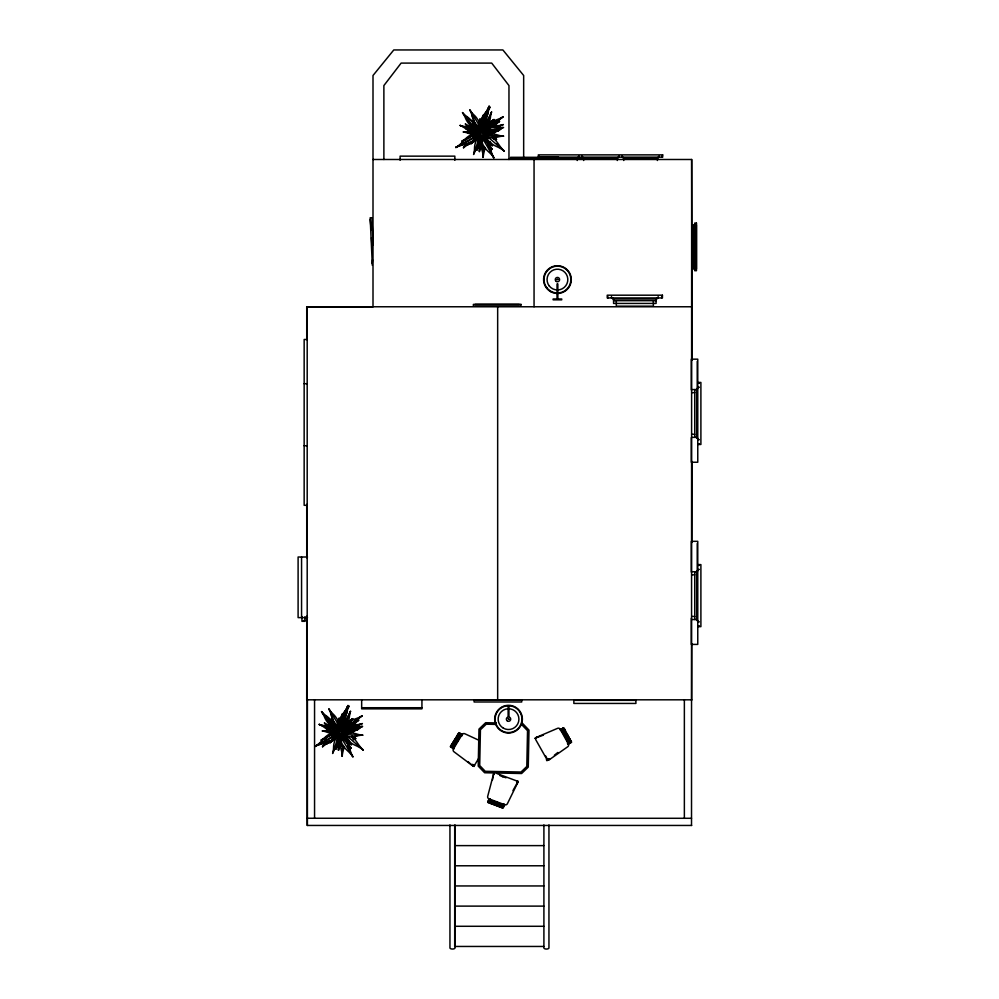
<?xml version="1.0" encoding="UTF-8"?>
<svg xmlns="http://www.w3.org/2000/svg" width="999" height="999" viewBox="0 0 999 999"><rect width="100%" height="100%" fill="white"/><g stroke="black" fill="none" stroke-linecap="round" stroke-linejoin="round"><path stroke-width="1.5" d="M691.658 699.812L306.73 699.812L306.818 617.145M306.893 557.879L306.955 504.845M691.658 700.274L691.72 643.731M691.845 542.469L691.932 461.451M692.057 360.189L691.658 159.49L373.002 159.49M338.486 750.299A27.21 20.867 33.5 0 0 337.899 745.691A22.827 15.235 30.9 0 1 337.487 741.495A18.669 10.914 29.7 0 1 337.924 738.336L338.399 736.026A30.395 9.328 27.8 0 1 339.185 734.789L338.486 750.299A27.21 20.867 -25.5 0 1 339.697 745.816A22.827 15.235 -22.9 0 0 340.696 741.72A18.669 10.914 -21.7 0 0 340.709 738.523L340.559 736.176A30.395 9.328 -19.8 0 0 339.96 734.839L339.523 734.989M340.01 720.604L340.135 718.431A23.589 17.058 -25.5 0 1 339.623 720.704M480.919 121.603L481.106 119.43A23.589 17.058 33.5 0 0 481.143 120.38M342.42 744.767L342.22 756.355L342.307 755.256M483.304 145.767L483.179 157.355L483.266 156.256A39.548 29.471 -33.4 0 1 484.453 150.487L484.44 150.487M483.379 145.767L483.254 157.355L483.191 156.269A38.137 29.321 27.5 0 0 482.13 150.662A32.255 21.591 24.6 0 1 481.268 145.117L481.268 145.067A27.448 16.096 23.3 0 1 481.243 142.507M339.722 743.793L339.722 743.756A23.589 17.058 -25.5 0 0 339.161 745.491M479.732 122.665L479.707 119.405A22.09 16.434 30.5 0 0 480.032 121.578M339.385 729.595L339.473 727.622M339.697 724.999L339.847 722.914M479.308 126.423L479.308 126.386A17.907 9.553 -21.7 0 0 479.295 128.983L479.42 130.894A31.394 8.529 -19.8 0 0 479.557 131.381M480.344 130.594L480.619 125.999M480.744 124.962L480.831 122.877M482.792 124.038L482.854 127.435M340.184 718.056L340.135 718.431A23.589 17.058 33.5 0 0 340.159 719.043M481.156 119.056L481.106 119.38A23.589 17.058 -25.5 0 1 480.681 121.366M479.383 151.761L479.445 151.299A27.21 20.867 33.5 0 0 478.871 146.691A22.827 15.235 30.9 0 1 478.446 142.495A18.669 10.914 29.7 0 1 478.883 139.336L479.37 137.025A30.395 9.328 27.8 0 1 480.144 135.789L480.606 136.014M492.544 779.757L493.106 776.772M332.267 734.203L334.141 731.243A31.294 6.768 -69.9 0 0 332.467 733.316L332.467 733.316M475.024 132.605L475.099 132.243A31.294 6.768 -69.9 0 0 473.426 134.316L473.414 134.328M567.907 742.931L567.907 741.945M484.19 133.903L484.365 133.167A40.959 13.412 -77.9 0 1 486.613 133.654L486.638 133.666M479.433 131.955L480.132 130.095A53.634 15.534 -2.1 0 1 481.206 127.747L481.218 127.722A49.663 17.47 -3.3 0 1 483.304 124.987A44.618 19.943 -5.8 0 0 485.714 121.965L479.832 132.992L485.739 121.928A45.904 21.728 55.1 0 0 484.602 125.524L484.59 125.549A51.911 19.393 52.2 0 1 483.516 128.709A57.18 17.595 50.9 0 1 482.142 130.944L480.482 132.992M338.474 730.956L339.173 729.095A53.634 15.534 -2.1 0 1 340.234 726.748L340.247 726.71A49.663 17.47 -3.3 0 1 342.345 723.988A44.618 19.943 -5.8 0 0 344.755 720.966L338.873 731.992M517.007 783.266L512.937 790.634M479.283 137.612L473.763 153.971A33.816 26.711 43.7 0 0 474.513 148.339A28.609 19.855 40.7 0 1 475.324 143.244L475.349 143.207A24.163 14.785 39.3 0 1 476.848 139.51L476.873 139.473M338.311 736.613L332.804 752.971A33.816 26.711 43.7 0 0 333.554 747.339A28.609 19.855 40.7 0 1 334.365 742.245A24.163 14.785 39.3 0 1 335.876 738.498L335.901 738.473M335.614 732.916L336.064 732.379A25.949 8.442 -25.4 0 0 335.552 731.131M481.281 124.85L488.986 106.431A50.175 34.278 41.7 0 0 487.874 112.025L487.849 112.063A54.433 32.43 38.5 0 1 486.476 117.383L486.451 117.432A58.167 31.094 37 0 1 484.34 121.791C481.568 128.671 476.885 130.107 481.693 121.366A55.02 23.814 -19.1 0 1 483.429 116.883L483.454 116.833M491.633 111.763L491.458 112.313A50.175 34.278 41.7 0 0 490.372 117.832A54.433 32.43 38.5 0 1 488.961 123.189L488.948 123.239A58.167 31.094 37 0 1 486.838 127.597C483.741 135.002 479.582 135.389 484.203 127.123A55.02 23.814 -19.1 0 1 485.914 122.69L485.939 122.64A53.447 26.286 -21.1 0 1 488.661 117.57A50.375 29.046 -24.9 0 0 491.458 112.313L487.5 122.427M335.689 747.727L335.664 747.764A36.276 27.448 -17.1 0 0 332.967 752.559L332.592 753.508M493.369 804.357L493.881 802.846M338.149 743.019L338.162 742.969A29.008 19.068 -14.7 0 1 337.874 743.78M454.046 746.615L453.996 747.602M491.146 803.533L491.67 802.022M491.82 801.722L492.17 800.674M493.419 774.749L493.993 773.176M490.222 798.825L488.798 802.647L502.097 807.691L503.571 803.883M502.235 807.367L495.641 804.67M502.622 806.343L496.028 803.646L503.746 806.493M347.702 716.57L347.714 716.52A50.375 29.046 -24.9 0 0 350.499 711.313L342.807 729.657M348.551 716.445L350.499 711.313A50.175 34.278 41.7 0 0 349.4 716.832L349.388 716.87A54.433 32.43 38.5 0 1 348.002 722.19A58.167 31.094 37 0 1 345.866 726.598C343.094 733.478 338.411 734.914 343.219 726.173A55.02 23.814 -19.1 0 1 344.955 721.69L344.98 721.64A53.447 26.286 -21.1 0 1 347.702 716.57M490.122 799.075L489.085 798.688L487.712 802.397L495.417 805.269L496.028 803.646M343.369 734.652L362.762 735.202L361.763 735.114A34.266 26.911 57.4 0 1 356.543 733.953A26.985 18.631 59.9 0 0 351.398 732.991L351.361 733.004A20.38 12.413 61.1 0 0 347.502 733.141L344.655 733.453A30.432 9.928 62.9 0 0 343.132 734.228L343.181 735.152A32.93 11.364 -68 0 0 344.792 735.988L347.664 736.425A21.491 13.649 -65.9 0 0 351.586 736.775L351.623 736.775A26.573 19.006 -64.6 0 0 356.618 736.063M496.153 803.321L488.361 800.661M517.107 780.768L516.658 781.917L517.694 782.304M517.145 783.74L518.131 781.168M473.551 154.508L473.938 153.571A36.276 27.448 -17.1 0 1 476.635 148.776A29.008 19.068 -14.7 0 0 478.096 146.341M478.359 146.666L476.523 150.237A25.674 20.18 -3.6 0 1 478.908 147.078M499.75 806.792L500.174 805.781M500.449 804.982L500.874 803.983M489.198 105.956L488.998 106.443A50.375 29.046 -24.9 0 1 486.188 111.713A53.447 26.286 -21.1 0 0 483.454 116.833M486.963 121.99L486.975 121.953A35.44 15.26 -3.8 0 0 485.202 124.65A36.701 13.137 -2.5 0 0 484.802 125.424M483.141 121.091L485.064 116.633M487.562 122.44L483.778 130.669M344.605 725.898L346.541 721.428M497.539 805.943L497.977 804.932M474.8 126.361A32.93 11.364 -18 0 1 474.962 127.572L474.288 128.209A30.432 9.928 -67.1 0 1 472.739 127.547M333.541 726.735L333.329 727.197A30.432 9.928 -67.1 0 1 331.768 726.535L331.618 726.523A19.243 10.752 -68.9 0 1 329.508 724.2L329.483 724.175A23.988 15.397 -70.1 0 1 328.546 722.801M341.383 736.051L341.571 735.639A31.331 9.066 -67.1 0 1 342.832 736.176L344.518 737.786A19.243 10.752 -68.9 0 1 346.616 740.109L346.641 740.134A23.988 15.397 -70.1 0 1 348.688 743.805A28.759 21.391 -72.6 0 0 350.924 747.976L341.021 736.151M372.252 263.636L372.502 259.728M344.905 720.629L344.767 720.928A45.904 21.728 55.1 0 0 343.644 724.512L343.631 724.537A51.911 19.393 52.2 0 1 342.557 727.709L342.545 727.734A57.18 17.595 50.9 0 1 341.171 729.932L340.047 731.518M488.161 122.515L488.174 122.49A35.44 15.26 51.8 0 1 488.036 123.364M490.01 106.943L489.81 107.368A28.983 26.374 46.7 0 0 488.049 112.388L488.012 112.412A24.588 20.779 44.6 0 1 487.012 115.197M349.051 705.943L348.813 706.418A28.983 26.374 46.7 0 0 347.09 711.375L347.053 711.413A24.588 20.779 44.6 0 1 345.117 716.008M345.105 715.359L347.153 711.775A24.413 21.653 46.7 0 0 345.729 715.846A21.416 17.358 44.6 0 1 344.118 719.592L344.093 719.617A18.631 13.886 43.9 0 1 343.181 721.103M483.916 135.814L483.441 136.214A31.306 8.492 -15.7 0 0 483.728 137.338M336.163 727.609L336.563 727.484A30.307 9.278 -15.7 0 0 336.213 726.098L334.865 724.138A18.993 11.064 -13.8 0 0 332.842 721.603A23.726 15.784 -12.6 0 0 329.47 718.905L329.458 718.88A28.634 21.891 -10 0 1 328.309 718.119M696.453 224.812L696.453 268.981M478.309 146.641L476.523 150.237M337.35 745.641L335.552 749.238A25.674 20.18 57.4 0 0 336.775 745.029M337.4 745.666L335.552 749.238A25.674 20.18 -3.6 0 1 338.236 745.766M493.381 775.349L493.843 774.437M336.775 745.029L336.8 745.004A21.066 14.548 54.7 0 1 337.974 741.246A16.733 10.19 53.4 0 1 338.186 740.734M483.504 128.746L483.516 128.709A99.513 37.263 32.6 0 1 483.803 128.609L483.828 128.584M479.657 127.835L481.343 124.863M482.142 133.654L483.828 130.669M341.183 732.642L342.869 729.67M340.147 736.076L340.497 735.451A33.866 11.464 -61.8 0 1 342.32 736.488L344.58 739.285A23.839 14.898 -63.5 0 1 347.352 743.256L347.39 743.293A32.955 23.239 -64.7 0 1 349.862 749.362M487.287 111.788L485.402 114.873L489.81 107.368A30.657 24.301 -26.1 0 1 486.438 111.726A25.712 18.407 -19.4 0 0 483.204 115.834A20.492 13.287 -15.6 0 0 481.043 119.443L479.245 122.328A31.656 12.987 -8.2 0 0 478.996 122.69M486.063 116.359L488.086 112.825A24.413 21.653 46.7 0 0 486.688 116.846A21.416 17.358 44.6 0 1 485.089 120.592L485.064 120.629A18.631 13.886 43.9 0 1 483.978 122.34M486.113 116.384L488.086 112.825A24.7 18.569 -26.1 0 1 486.988 114.398M346.316 710.789L348.813 706.418A30.657 24.301 -26.1 0 1 345.479 710.726A25.712 18.407 -19.4 0 0 342.232 714.834A20.492 13.287 -15.6 0 0 340.072 718.443L338.274 721.328A31.656 12.987 -8.2 0 0 337.924 721.865M493.718 773.388L487.687 796.365A2.135 2.135 0 0 0 489.023 798.875L504.757 804.732A2.135 2.135 0 0 0 507.405 803.696L517.857 782.367L516.758 780.931L496.903 773.538M475.512 138.624L475.524 138.599A21.491 13.649 24 0 1 472.852 141.471L472.814 141.508A26.573 19.006 22.6 0 1 468.618 144.306M334.565 737.587L334.553 737.624A21.491 13.649 24 0 1 331.88 740.471A26.573 19.006 22.6 0 1 327.66 743.306A32.73 26.411 19.7 0 0 323.239 746.091L322.477 746.728L329.308 740.371M453.883 748.875L450.299 746.653L458.441 733.653L461.938 735.776M453.658 748.738L454.245 747.801L450.999 745.791L457.142 735.813L458.516 736.6M458.741 733.84L451.298 745.978M457.567 736.063L459.552 733.041M459.827 733.204L455.694 740.321L459.378 734.228M451.873 747.627L459.677 734.402M452.522 746.728L460.477 733.603M452.984 748.326L457.342 741.32L456.443 740.783L460.089 734.652M460.901 735.152L453.446 747.314M456.281 740.684L457.342 741.333L461.6 734.277M461.713 735.639L462.275 734.69M478.471 758.716L474.562 765.184L472.939 765.996L453.946 751.748A2.135 2.135 0 0 1 453.421 748.95L462.1 734.577A2.135 2.135 0 0 1 464.822 733.753L478.646 740.147M457.142 735.526L458.891 732.642L462.5 734.827M451.223 747.227L455.694 740.321M452.235 746.553L455.994 740.509M472.115 765.271L472.702 764.335M473.039 765.846L473.626 764.909L474.65 765.559M451.423 746.053L452.747 743.918M452.634 746.802L453.971 744.667L454.882 745.279M347.365 711.45L347.153 711.775A24.7 18.569 -26.1 0 1 346.266 713.074M486.038 117.033L486.063 116.995A24.588 20.779 44.6 0 0 486.838 115.572M482.417 119.455L480.319 122.315L484.04 117.108M341.458 718.456L339.36 721.303L343.082 716.108M473.838 134.365L475.299 132.867A31.294 19.493 64.3 0 1 474.8 134.241M480.007 127.497L479.67 127.947A34.928 11.414 -54.6 0 1 478.134 126.96L476.311 124.575A22.59 13.786 -56.5 0 1 474.05 121.179A28.496 19.73 -57.8 0 1 472.165 116.146A35.277 27.785 -60.5 0 0 470.354 110.914L469.905 109.977L480.507 127.472A34.928 11.414 -5.4 0 0 480.569 126.386M339.048 726.498L338.711 726.947A34.928 11.414 -54.6 0 1 337.163 725.961L335.327 723.551A22.59 13.786 -56.5 0 1 333.092 720.179A28.496 19.73 -57.8 0 1 331.193 715.147L331.168 715.109A35.277 27.785 -60.5 0 0 329.395 709.914L328.933 708.978L339.548 726.473A34.928 11.414 -5.4 0 0 339.623 725.699M342.869 727.584L342.844 727.609A99.513 37.263 32.6 0 0 340.821 730.319L343.007 729.07M478.009 135.127L472.777 120.604A48.214 25.2 5.1 0 0 475.249 124.463L475.262 124.5A52.335 21.853 2.2 0 1 477.397 128.022L477.41 128.059A55.956 19.368 0.9 0 1 478.409 131.081L478.896 134.89L472.777 120.604A47.29 23.414 -55.8 0 1 473.701 125.237L473.713 125.275A50.375 19.855 -53.3 0 0 474.637 129.408L474.65 129.445A52.535 17.133 -52.1 0 0 475.999 132.293L477.372 134.615M473.414 141.334L471.128 143.656A22.09 16.434 75.5 0 0 472.789 141.309M329.932 742.919L330.157 742.657A22.09 16.434 75.5 0 0 332.155 739.71M469.28 143.107L467.07 145.242A27.835 21.354 19.7 0 1 469.755 143.406M480.457 135.727L479.158 137.138A18.157 9.665 21.8 0 1 477.247 138.948A21.404 13.174 20.6 0 1 474.225 140.722A24.7 17.807 18 0 0 470.829 142.645L473.563 140.397M487.062 125.724L487.087 125.687A49.688 26.961 30.5 0 1 487.387 125.387M322.527 746.777L323.201 746.041A34.266 26.911 80.6 0 0 325.724 742.657M503.671 804.058L502.36 804.507M460.564 736.001L461.863 735.551L460.951 735.664M488.049 124.625L493.706 119.643A24.963 19.693 73.7 0 0 491.121 123.002A21.154 14.648 70.7 0 1 490.909 123.302M334.565 738.273L330.157 742.657A22.09 16.434 14.5 0 1 333.104 740.659A18.906 12.138 17.2 0 0 335.714 738.773A15.897 8.866 18.5 0 0 336.213 738.336M468.593 144.343L468.631 144.318A32.73 26.411 19.7 0 0 464.198 147.09L463.436 147.727M329.932 741.782L329.97 741.758A27.835 21.354 19.7 0 0 326.099 744.23L327.46 742.919M473.126 140.722L473.151 140.697A18.906 12.138 72.8 0 1 473.289 140.447M470.566 142.907L470.841 142.645A24.413 17.87 78.9 0 0 472.839 140.297M469.368 142.12L463.486 147.777L464.16 147.04A34.266 26.911 80.6 0 0 466.983 143.182M327.497 742.956L326.099 744.243A28.759 21.391 80.6 0 0 327.397 742.669M484.44 134.415L484.69 133.854A32.28 8.979 88.6 0 1 484.99 133.791M343.731 733.191L343.481 733.416A32.28 8.979 -40.6 0 0 344.156 734.277M470.866 143.881L471.128 143.656A22.09 16.434 14.5 0 1 474.063 141.658A18.906 12.138 17.2 0 0 476.673 139.773A15.897 8.866 18.5 0 0 477.023 139.485M350.149 722.002L350.125 722.015A21.154 14.648 70.7 0 1 349.588 722.851M483.254 131.418L482.342 132.555A32.38 9.028 72.9 0 0 483.516 132.28L484.577 131.643M474.375 139.723L480.906 134.64A31.306 8.492 23.7 0 1 480.469 135.714A34.803 10.465 -11.8 0 1 480.631 136.314M342.295 730.419L341.383 731.555A32.38 9.028 72.9 0 0 342.557 731.28L345.292 730.893M332.567 739.36L339.947 733.628A31.306 8.492 23.7 0 1 339.498 734.715L338.186 736.126A18.157 9.665 21.8 0 1 336.276 737.949A21.404 13.174 20.6 0 1 333.266 739.722A24.7 17.807 18 0 0 330.107 741.47A24.413 17.87 78.9 0 0 330.781 740.684M481.168 123.114L481.156 123.127A33.292 18.981 43.8 0 1 479.033 124.575M340.209 722.115L340.184 722.127A33.292 18.981 43.8 0 1 338.074 723.576M554.37 755.232L557.879 752.447M494.006 119.418L493.718 119.655A26.336 19.893 12.9 0 1 489.922 121.94A21.441 14.061 15.3 0 0 488.099 122.952M349.787 725.736L358.529 720.304A24.413 21.653 73.6 0 0 355.457 723.251L355.419 723.276A21.416 17.358 71.5 0 1 352.597 725.699A53.634 20.804 30.9 0 0 350.1 726.398A51.623 24.113 86.6 0 1 348.351 727.759M484.915 129.383L503.046 116.883L502.497 117.208A51.386 34.366 -87.4 0 0 497.764 121.366A52.822 30.657 88.6 0 1 493.119 125.399L493.069 125.424A53.234 27.473 86.6 0 1 488.761 128.209L485.127 130.544A105.944 35.614 83.3 0 1 483.928 131.256M332.53 735.039L334.802 733.366A30.432 9.928 75.1 0 1 335.477 733.079M503.009 116.833L502.497 117.208A49.451 34.028 26.1 0 1 496.69 119.755A50.025 30.182 29.1 0 0 491.196 122.502A49.688 26.961 30.5 0 0 487.987 124.813M362.05 715.833L361.526 716.208A51.386 34.366 -87.4 0 0 356.805 720.366A52.822 30.657 88.6 0 1 352.16 724.387A53.234 27.473 86.6 0 1 347.802 727.197L344.168 729.532A105.944 35.614 83.3 0 1 343.194 730.119M358.129 719.517L357.754 719.779A45.617 28.247 -87.4 0 0 353.871 723.189A49.038 25.974 88.6 0 1 350.1 726.46L350.1 726.46M488.436 126.736L497.502 120.479M351.698 722.677L343.906 728.333L362.088 715.883L361.526 716.208A49.451 34.028 26.1 0 1 355.731 718.743A50.025 30.182 29.1 0 0 350.237 721.503L350.187 721.54A49.688 26.961 30.5 0 0 346.129 724.687M536.913 737.549L543.431 735.089M349.75 725.124L353.658 722.477M492.757 125.599L499.537 121.266A24.413 21.653 73.6 0 0 496.416 124.263A21.416 17.358 71.5 0 1 493.294 126.873A18.631 13.886 70.8 0 1 492.532 127.385M496.116 123.589L499.537 121.279A24.7 18.569 0.8 0 1 495.492 123.189A21.404 14.298 7.5 0 0 494.093 123.751M336.576 733.778L335.04 731.293A52.535 17.133 -52.1 0 1 333.691 728.446L333.678 728.408A50.375 19.855 -53.3 0 1 332.754 724.275A47.29 23.414 -55.8 0 0 331.818 719.605L337.5 733.915L337.787 733.241A44.343 15.36 82 0 0 335.327 733.341L331.618 734.789A29.021 18.469 84.1 0 0 326.823 737.025L326.76 737.05A35.952 25.774 85.4 0 0 321.391 741.283A44.343 35.839 88.3 0 1 315.934 745.816L314.797 746.54L337.899 733.953L337.45 730.119A55.956 19.368 0.9 0 0 336.451 727.06A52.335 21.853 2.2 0 0 334.29 723.501A48.214 25.2 5.1 0 1 331.818 719.605L331.618 719.193M353.621 722.427L357.767 719.792A44.118 28.197 26.1 0 1 356.119 720.641M477.672 135.489L479.308 134.453A32.38 9.028 72.9 0 1 480.494 134.178L480.606 134.515M485.152 131.231L483.216 132.417M319.655 743.93L317.682 745.079A29.608 17.383 -44.7 0 0 320.105 743.456M567.257 737.799L568.631 736.987M358.903 720.079L358.529 720.304A24.7 18.569 0.8 0 1 354.533 722.19A21.404 14.298 7.5 0 0 354.158 722.339M567.145 740.559L568.081 739.997M568.394 739.872L569.78 739.073L563.798 727.722L560.077 729.72M335.539 733.216L321.391 739.959M461.838 144.231L458.641 146.079A29.608 17.383 -44.7 0 0 461.9 143.844M568.868 743.693L564.86 736.488L565.983 735.888L569.418 742.132M567.407 743.244L570.991 741.27L569.78 739.073M567.944 744.205L571.64 742.17L567.557 735.039M546.328 759.752L548.351 758.641L547.39 759.165L547.914 760.139M546.853 760.726L549.275 759.39M329.583 741.333L329.633 741.308A27.522 16.821 31.1 0 0 334.078 738.523L337.225 736.213A40.959 13.412 32.9 0 0 338.474 734.29L337.849 733.865L314.747 746.453L315.984 745.891M561.013 729.22L564.872 736.5L565.859 735.963L562.824 730.381M564.86 736.488L565.983 735.888L562.499 729.67M567.682 734.964L566.158 735.801L562.799 729.52M534.74 738.386L537.175 737.087M564.21 728.758L560.839 730.569L560.314 729.595M563.236 729.282L570.691 742.694M569.58 739.46L567.245 735.214L566.158 735.801L569.592 742.045M472.627 135.777L476.273 134.341A44.343 15.36 82 0 1 478.758 134.241L478.871 134.952L455.769 147.54L456.893 146.816A44.343 35.839 88.3 0 0 462.287 142.295L462.337 142.283M473.451 136.051L473.489 136.039A20.38 12.413 76.9 0 0 472.927 136.339M519.268 304.395L475.099 304.395M458.154 146.316L458.641 146.079A29.608 27.16 -86 0 1 463.586 144.318M317.195 745.316L317.682 745.079A29.608 27.16 -86 0 1 321.203 743.706M562.699 732.379L563.686 731.892M563.96 731.705L565.384 730.981M565.072 733.778L566.508 733.066M470.654 136.938L461.863 141.159L462.724 140.809A31.631 25.175 28.8 0 1 466.021 139.848M471.765 136.413L476.461 134.153M470.691 137L462.35 140.959A29.083 24.013 89.6 0 0 466.496 137.887A23.676 17.483 86.6 0 1 470.329 135.202A19.043 12.575 85.2 0 1 473.726 133.829L476.311 132.967M471.79 136.463L476.498 134.216M320.904 740.159L321.328 739.984A29.083 24.013 89.6 0 0 325.537 736.887A23.676 17.483 86.6 0 1 329.37 734.19L329.408 734.19M494.58 127.497L502.984 124.663A45.904 29.108 -88.3 0 0 498.926 126.873A51.911 28.297 88.5 0 1 497.914 127.472M488.486 133.204L500.624 129.258A45.904 29.108 -88.3 0 0 496.615 131.456L496.578 131.468A51.911 28.297 88.5 0 1 492.557 133.379A57.18 27.735 87 0 1 488.698 134.353L488.698 134.365M353.609 726.498L362.025 723.651A45.904 29.108 -88.3 0 0 357.967 725.873A51.911 28.297 88.5 0 1 356.281 726.822M360.09 728.084L359.665 728.259A45.904 29.108 -88.3 0 0 355.656 730.456A51.911 28.297 88.5 0 1 351.586 732.379A57.18 27.735 87 0 1 347.739 733.353L345.492 733.766M483.116 133.991L487.587 132.492A53.634 20.804 30.9 0 1 490.609 131.381M342.158 732.991L346.628 731.48A53.634 20.804 30.9 0 1 348.376 730.756M548.738 759.352L549.687 758.953M482.567 127.273L482.217 127.397A31.394 8.529 -19.8 0 1 481.73 126.324M339.298 730.856L339.573 731.018A31.394 8.529 27.8 0 0 339.785 730.793M345.354 732.816L359.665 728.259A44.618 23.477 25.1 0 1 354.97 729.245M352.622 725.649L352.659 725.636A49.663 22.028 28.9 0 1 357.242 724.675A44.618 23.477 25.1 0 0 361.975 723.676L362.425 723.538M503.396 124.538L502.984 124.663A44.618 23.477 25.1 0 1 498.239 125.674A49.663 22.028 28.9 0 0 493.631 126.636A53.634 20.804 30.9 0 0 491.958 127.085M501.073 129.121L500.624 129.258A44.618 23.477 25.1 0 1 495.929 130.245L495.891 130.257A49.663 22.028 28.9 0 0 495.079 130.37A25.674 20.18 59.5 0 0 498.226 130.906L485.227 130.869M477.097 128.621L477.534 128.484A30.307 9.278 -15.7 0 0 477.172 127.098L475.824 125.15A18.993 11.064 -13.8 0 0 473.801 122.602A23.726 15.784 -12.6 0 0 470.429 119.917A28.634 21.891 -10 0 1 470.029 119.63M342.832 735.102L342.482 735.214A31.306 8.492 -15.7 0 0 342.769 736.338M351.298 731.068L345.329 732.766M485.202 134.053L488.511 133.242M340.172 736.026L352.884 756.855L352.31 755.744A42.87 34.191 -67.1 0 1 349.925 749.4L349.912 749.4M341.533 733.603L344.255 733.091M338.898 734.74L339.435 734.64A34.803 10.465 -11.8 0 1 339.735 735.726M473.389 764.847L471.328 764.585L467.982 761.6M484.802 129.92L487 129.633A16.733 10.19 63.5 0 1 489.185 129.383M503.583 127.51L502.672 127.635A31.631 25.175 -62.9 0 0 497.964 129.296A24.338 17.133 -65.3 0 1 493.319 130.782A17.645 11.001 -66.5 0 1 489.722 131.081L487.1 131.119M344.118 733.978L342.744 734.015M498.663 130.869L498.276 130.894A25.674 20.18 -59.5 0 0 493.931 131.718A21.066 14.548 -62.2 0 1 490.01 132.355A16.733 10.19 -63.5 0 1 487 132.168L484.802 131.88A25.949 8.442 -65.4 0 1 483.778 131.393A105.944 35.614 83.3 0 1 482.255 132.03L481.78 131.319A99.513 37.263 32.6 0 1 483.429 129.033M342.794 729.919L357.317 729.894A25.674 20.18 -59.5 0 0 352.959 730.719A21.066 14.548 -62.2 0 1 349.051 731.355A16.733 10.19 -63.5 0 1 346.041 731.168L343.843 730.881A25.949 8.442 -65.4 0 1 343.194 730.631M475.462 133.704L473.501 133.804A18.881 10.24 66.6 0 1 470.816 133.779A22.128 13.849 65.3 0 1 467.357 132.979A25.537 18.631 62.6 0 0 463.536 132.005L463.161 131.968M362.749 735.127L362.2 735.152A32.318 26.074 -61.7 0 0 356.655 736.076L356.655 736.063M330.107 732.105L330.132 732.105A22.09 16.434 59.5 0 0 328.796 731.768M484.403 131.843L486.263 131.893M557.355 158.004L618.031 158.004L618.031 157.155M694.717 224.812L692.994 224.812L692.994 268.981L694.717 268.981M692.994 225.687L692.994 268.107M553.109 298.976L561.763 298.976M553.109 299.837L561.763 299.837M613.573 300.687L656.093 300.687M691.658 306.768L307.192 306.768L307.155 339.523L304.158 339.473L304.158 505.307L307.205 505.307M697.814 382.442L700.898 382.442L700.898 444.48L697.814 444.48M697.814 383.216L699.362 383.216M304.108 383.716L307.192 383.716M697.814 387.262L699.362 387.262M697.814 388.611L696.665 388.611L696.665 438.324L697.814 438.324M691.658 389.573L696.665 389.573M691.658 392.657L694.742 392.657M691.658 434.278L694.742 434.278M691.658 437.35L696.665 437.35M697.814 439.672L699.362 439.672M697.814 443.718L699.362 443.718M304.108 445.754L307.192 445.754M307.505 557.005L298.102 557.005L298.102 617.619L307.505 617.619M697.814 564.61L700.898 564.61L700.898 626.648L697.814 626.648M697.814 565.384L699.362 565.384M697.814 569.43L699.362 569.43M697.814 570.779L696.665 570.779L696.665 620.479L697.814 620.479M691.658 571.74L696.665 571.74M691.658 574.825L694.742 574.825M691.658 616.433L694.742 616.433M691.658 619.517L696.665 619.517M303.484 620.554L305.02 620.554M697.814 621.828L699.362 621.828M697.814 625.874L699.362 625.874M361.663 707.729L421.928 707.729M307.405 818.256L691.533 818.293M691.658 825.449L307.192 825.449L307.192 306.768L372.639 306.843M454.695 845.616L543.843 845.616M454.695 865.783L543.843 865.783M454.695 885.951L543.843 885.951M454.695 906.118L543.843 906.118M454.695 926.285L543.843 926.285M543.843 946.453L454.695 946.453L454.695 825.449M332.13 731.655L322.577 731.018A25.537 18.631 -54.5 0 0 326.461 730.581L326.498 730.594A22.128 13.849 -57.3 0 1 329.995 730.281L330.02 730.281M496.428 722.939L485.639 722.714L478.971 729.12L478.221 766.096L484.615 772.751L521.603 773.513L528.259 767.107L529.008 730.132L522.614 723.463M495.541 724.387L486.213 724.2L480.432 729.757L479.707 765.509L485.264 771.303L521.016 772.027L526.798 766.47L527.534 730.706L521.977 724.924M492.32 134.003L492.37 134.003A20.38 12.413 61.1 0 0 488.461 134.141L485.626 134.453A30.432 9.928 62.9 0 0 484.09 135.227L503.721 136.201L502.722 136.114A34.266 26.911 57.4 0 1 497.502 134.965A26.985 18.631 59.9 0 0 492.357 133.991M342.083 736.325L342.495 736.35A25.949 8.442 2.3 0 1 342.507 737.699M357.692 729.919L357.317 729.894A25.674 20.18 59.5 0 1 352.959 729.083A21.066 14.548 62.2 0 0 352.247 728.895M475.149 132.805L463.536 132.018A25.537 18.631 -54.5 0 0 467.432 131.581A22.128 13.849 -57.3 0 1 470.129 131.269M484.053 132.667L485.826 132.892A15.897 8.866 -63.5 0 0 488.036 133.067M343.094 731.668L344.855 731.892A15.897 8.866 -63.5 0 0 346.241 732.105M322.19 730.968L322.577 731.018A25.537 18.631 62.6 0 1 326.373 731.98A22.128 13.849 65.3 0 0 329.82 732.779A18.881 10.24 66.6 0 0 332.517 732.804M485.901 133.804L487.774 134.378M344.93 732.804L346.815 733.378A18.881 10.24 86.6 0 1 347.465 733.516M460.089 125.449L461.138 125.762A38.137 29.321 -41.7 0 0 466.758 126.761A32.255 21.591 -44.6 0 1 470.541 127.397M493.094 138.599A25.537 18.631 -34.5 0 1 496.528 139.46L493.231 138.024M489.847 799.812L503.196 804.869M489.473 800.836L494.98 802.834M489.298 801.285L495.979 803.77M489.173 801.623L503.471 807.204M488.086 801.373L495.804 804.245M487.974 801.673L489.011 802.06M488.923 802.322L495.591 804.794M470.879 129.67L460.114 125.375L461.113 125.849A39.548 29.471 77.4 0 1 466.083 128.996L466.133 129.008M352.26 737.025L355.607 738.473A25.537 18.631 -34.5 0 0 352.135 737.599M501.635 776.161L506.006 777.809M503.471 804.133L504.507 804.532L503.084 808.216L495.417 805.269M503.134 805.007L496.54 802.259L496.091 803.458L502.747 806.031M478.034 132.392L480.357 132.805A45.492 14.011 -48 0 0 479.008 131.319M499.737 775.486L502.934 776.847M482.267 132.243L481.93 132.093A31.306 8.492 23.7 0 1 482.167 131.344M341.296 731.243L340.959 731.093A31.306 8.492 23.7 0 1 341.408 730.007M336.563 733.403L337.038 733.641A32.93 11.364 26 0 1 337.013 733.803M355.906 738.648L355.607 738.486A25.537 18.631 82.6 0 1 352.335 736.251A22.128 13.849 85.3 0 0 352.06 736.051M455.906 737.836L456.868 738.361M458.791 736.812L459.74 737.349M456.443 740.783L457.38 741.345M454.632 739.672L456.118 740.584M471.728 765.034L474.063 766.495M473.713 126.873L473.738 126.885A19.48 11.576 -66.9 0 1 471.565 124.85M332.742 725.873L332.767 725.886A19.48 11.576 -66.9 0 1 331.131 724.5M475.249 133.629L473.401 132.442A16.733 10.19 -76.5 0 1 470.979 130.657A21.066 14.548 -77.8 0 1 468.406 127.647A25.674 20.18 -80.5 0 0 465.596 124.238L475.536 132.617M334.278 732.617L332.442 731.43A16.733 10.19 -76.5 0 1 330.02 729.657A21.066 14.548 -77.8 0 1 327.435 726.648L327.41 726.623A25.674 20.18 -80.5 0 0 324.638 723.239L324.313 722.939M347.802 734.065L345.642 732.654A40.959 13.412 -77.9 0 0 343.394 732.167L342.669 733.179A44.343 15.36 -28.8 0 0 343.631 735.451L346.303 738.411A29.021 18.469 -26.7 0 0 350.1 742.095L350.149 742.132A35.952 25.774 -25.4 0 0 356.019 745.654A44.343 35.839 -22.5 0 1 362.187 749.15L363.261 749.949M452.322 743.656L453.671 744.517M490.696 800.124L490.022 798.888M453.583 741.645L454.907 742.519M337.125 732.417L337.525 732.692A25.15 8.479 34.1 0 1 336.626 733.94M465.247 123.988L465.596 124.251A25.674 20.18 -19.5 0 0 469.418 126.386A21.066 14.548 -22.2 0 1 472.827 128.409A16.733 10.19 -23.5 0 1 475.012 130.482L476.511 132.118M504.22 150.949L503.146 150.15A44.343 35.839 -22.5 0 0 497.015 146.716A35.952 25.774 -25.4 0 1 491.096 143.144A29.021 18.469 -26.7 0 1 487.262 139.41L484.602 136.476M335.726 732.517L324.638 723.239A25.674 20.18 -19.5 0 0 328.446 725.386A21.066 14.548 -22.2 0 1 331.868 727.409A16.733 10.19 -23.5 0 1 334.041 729.482L334.053 729.507M494.068 138.936L494.105 138.973A27.522 16.821 -79.7 0 0 492.395 137.35M486.163 135.589L483.628 134.178A44.343 15.36 -28.8 0 0 484.59 136.451M487.237 136.388L504.17 151.036L503.196 150.075M346.278 735.389L363.199 750.024L362.237 749.075A46.429 36.526 -83.4 0 1 357.729 743.381L357.679 743.356A36.513 25.275 -80.9 0 0 353.159 737.961A27.522 16.821 -79.7 0 0 351.773 736.638M466.62 116.983L467.944 118.406L466.62 116.983A28.159 21.828 -70.9 0 1 466.845 117.27M477.135 126.723L477.16 126.748A21.441 12.013 -56.5 0 1 475.324 123.988A25.562 16.459 -57.8 0 1 473.788 119.905A29.908 22.303 -60.5 0 0 473.401 118.531M331.755 726.535L329.732 724.562A20.38 12.413 -68.9 0 1 327.11 721.678L327.085 721.653A26.985 18.631 -70.1 0 1 324.55 717.12A34.266 26.911 -72.6 0 0 322.04 712.362L321.466 711.538L332.367 725.199L321.79 712M479.92 131.506L476.848 128.434L479.882 131.531M342.882 733.541L344.193 734.864L342.844 733.578M474.463 127.747L462.749 112.999A32.318 26.074 -11.7 0 0 467.02 116.646L467.033 116.696A26.573 19.006 -14.6 0 1 470.791 120.055A21.491 13.649 -15.9 0 1 473.064 123.289L473.064 123.314M483.354 138.224L491.895 148.976A27.835 21.354 -11.7 0 0 489.148 146.516M351.236 748.301L350.974 748.014A27.835 21.354 -11.7 0 0 348.189 745.516M475.112 125.112L475.124 125.137A18.157 9.665 -13.8 0 1 476.76 127.173L477.859 128.771A31.306 8.492 -15.7 0 1 477.947 128.958M485.976 138.586L492.295 145.542A24.7 17.807 -10 0 0 489.21 143.207A21.404 13.174 -12.6 0 1 487.062 141.596M343.693 736.063L342.957 734.814A32.38 9.028 -64.8 0 1 344.081 735.239M345.005 737.587L351.361 744.58A24.7 17.807 -10 0 0 348.251 742.207A21.404 13.174 -12.6 0 1 347.215 741.495M334.053 731.555L334.328 731.867A31.294 19.493 64.3 0 1 334.041 732.704M342.12 736.35L341.858 736.026A25.949 8.442 51.5 0 0 341.171 736.425M492.532 145.842L492.295 145.542A24.413 17.87 -70.9 0 1 490.309 142.283L490.284 142.27A21.416 13.437 -68.2 0 0 489.872 141.458M351.561 744.842L351.361 744.58A24.413 17.87 -70.9 0 1 349.35 741.283A21.416 13.437 -68.2 0 0 348.464 739.697M483.017 134.877L484.115 136.289M342.058 733.878L343.144 735.289A15.897 8.866 -18.5 0 0 343.469 735.801M493.206 156.793L493.918 157.805L481.456 136.451A33.866 11.464 -61.8 0 1 483.279 137.487L485.539 140.285A23.839 14.898 -63.5 0 1 488.324 144.256L488.361 144.293A32.955 23.239 -64.7 0 1 490.834 150.374M492.157 149.35L491.895 148.976A28.759 21.391 -72.6 0 1 489.697 144.83A23.988 15.397 -70.1 0 0 487.612 141.134A19.243 10.752 -68.9 0 0 485.477 138.786L483.803 137.175A31.331 9.066 -67.1 0 0 482.529 136.638L481.98 137.15A33.791 10.365 -18 0 0 481.993 137.4A45.492 14.011 21.2 0 1 482.729 136.076M462.425 112.537L462.987 113.362A34.266 26.911 -72.6 0 1 465.472 118.107A26.985 18.631 -70.1 0 0 468.032 122.665L468.069 122.69A20.38 12.413 -68.9 0 0 470.654 125.562L474.25 129.133A31.331 9.066 -67.1 0 0 474.45 129.283M352.959 756.805L352.235 755.793A39.898 32.979 -6.3 0 0 347.839 751.061L347.814 750.998A32.03 23.714 -9.3 0 1 343.668 746.253L343.644 746.203A25.712 17.02 -10.7 0 1 341.333 741.87L339.822 738.498M469.83 110.015L470.417 110.877A35.277 27.785 0.5 0 0 474.038 115.01A28.496 19.73 -2.2 0 1 477.447 119.168L477.46 119.218A22.59 13.786 -3.5 0 1 479.27 122.84L480.419 125.624A34.928 11.414 -5.4 0 1 480.494 125.936M471.903 114.922L472.14 115.272A29.908 22.303 0.5 0 0 473.151 116.658M328.871 709.015L329.458 709.877A35.277 27.785 0.5 0 0 333.067 714.01L333.092 714.06A28.496 19.73 -2.2 0 1 336.488 718.169A22.59 13.786 -3.5 0 1 338.299 721.84L339.46 724.625A34.928 11.414 -5.4 0 1 339.535 724.937M490.846 150.362L490.884 150.412A42.87 34.191 -67.1 0 0 493.269 156.743L493.856 157.867M478.896 127.26L478.908 127.285A16.533 9.466 -16.5 0 0 478.196 126.349M337.937 726.261L337.949 726.285A16.533 9.466 -16.5 0 0 337.55 725.711A15.897 8.866 -26.5 0 0 337.712 727.509M471.953 114.897L473.126 117.045M370.242 219.518L371.153 229.882M568.194 737.237L569.343 739.31M570.441 741.57L570.966 742.544M566.595 735.564L570.029 741.795M569.717 741.97L562.924 729.445M568.468 742.657L561.663 730.119M567.644 743.119L568.181 744.08M545.442 755.694L546.928 758.428M564.323 728.696L565.397 730.694M563.761 728.995L567.245 735.214M563.124 728.084L563.648 729.058M564.947 731.218L566.058 733.303M562.849 728.234L566.72 735.489M484.378 138.062L483.903 136.164A42.245 11.526 -49.8 0 1 485.189 137.1L486.625 139.248A24.151 12.925 -51.7 0 1 488.374 142.295L488.386 142.333A27.96 17.32 -52.9 0 1 489.66 146.753A31.931 23.139 -55.5 0 0 490.871 151.373M488.986 147.49L490.696 150.999M484.328 138.087L483.129 136.551A42.245 11.526 -2.2 0 0 482.992 137.35M488.923 147.527L490.634 151.024M344.643 728.721L344.667 729.582A25.15 8.479 -68.2 0 0 346.116 730.119L348.738 730.069A17.645 11.001 -66.5 0 0 352.322 729.757L352.36 729.757A24.338 17.133 -65.3 0 0 356.955 728.283A31.631 25.175 -62.9 0 1 361.713 726.635L362.625 726.435L344.855 729.095L362.162 726.548A29.083 24.013 56.3 0 1 356.955 726.323A23.676 17.483 59.3 0 0 352.272 726.248A19.043 12.575 60.7 0 0 348.688 727.022L346.066 727.759A28.297 10.34 62.8 0 0 345.192 728.246M348.014 746.49L350.299 751.161L347.964 746.515M480.781 139.51L482.292 142.82A25.712 17.02 -10.7 0 0 484.615 147.203L484.64 147.253A32.03 23.714 -9.3 0 0 488.786 151.998A39.898 32.979 -6.3 0 1 493.206 156.793M332.093 722.277L332.105 722.314A21.491 13.649 -15.9 0 0 329.845 719.093A26.573 19.006 -14.6 0 0 326.061 715.696A32.318 26.074 -11.7 0 1 321.778 712.012M339.635 733.516L339.523 733.166A32.38 9.028 72.9 0 0 338.349 733.441M478.059 134.328L478.533 134.915A33.791 10.365 26 0 1 478.434 135.414M336.613 733.466L336.463 732.929A30.432 9.928 75.1 0 0 336.176 732.941M341.196 730.556L341.283 731.018A105.944 35.614 83.3 0 0 342.245 730.619M478.034 132.979L478.496 133.691A25.15 8.479 34.1 0 1 477.597 134.952M479.995 133.167L480.069 133.779A42.17 12.263 82.9 0 1 478.209 134.003M479.682 119.056L479.707 119.356A22.09 16.434 -30.5 0 1 479.233 122.228M340.647 723.426L340.771 725.311A31.394 8.529 -19.8 0 0 340.809 725.511M338.336 728.009L338.461 729.894A31.394 8.529 -19.8 0 0 338.823 730.806M342.295 756.355L342.22 755.269A38.137 29.321 27.5 0 0 341.159 749.662L341.171 749.612A32.255 21.591 24.6 0 1 340.297 744.118A27.448 16.096 23.3 0 1 340.384 740.808M373.151 245.342L371.903 217.72L370.167 217.794L372.327 265.372M371.503 237.675L372.14 251.686M479.445 151.299L480.919 135.852A30.395 9.328 -19.8 0 1 481.518 137.163L481.668 139.498A18.669 10.914 -21.7 0 1 481.655 142.695A22.827 15.235 -22.9 0 1 480.644 146.778L480.656 146.816A27.21 20.867 -25.5 0 0 479.445 151.299M343.481 749.487L343.481 749.437A32.443 20.879 -30.9 0 0 344.193 746.528M697.227 361.313L697.227 389.797M697.227 543.481L697.227 571.253M694.742 389.573L694.742 437.35M694.742 571.74L694.742 619.517M691.658 159.49L691.52 825.449M691.32 389.935L691.32 359.165L697.764 359.165L697.764 462.237L691.32 462.237L691.32 437.624M691.32 572.102L691.32 541.333L697.764 541.333L697.764 644.405L691.32 644.405L691.32 618.256M684.365 699.812L684.365 818.293M662.112 156.006L662.112 157.155M661.75 296.566L661.75 297.939M659.115 156.006L659.115 157.155M658.104 157.155L658.104 158.004L623.039 158.004L623.039 157.155M658.154 296.566L658.154 297.939M657.392 158.004L657.392 160.489M656.955 297.939L656.955 298.976L612.712 298.976L612.712 297.939M656.093 298.976L656.093 303.434L613.573 303.434L613.573 298.976M653.358 300.687L653.358 306.169L616.321 306.169L616.321 300.687M623.751 158.004L623.751 160.489M622.04 156.006L622.04 157.155M619.03 156.006L619.03 157.155M617.32 158.004L617.32 160.489M611.513 296.566L611.513 297.939M607.916 296.566L607.916 297.939M583.666 158.004L583.666 160.489M582.954 157.155L582.954 158.004M581.955 156.006L581.955 157.155M578.958 156.006L578.958 157.155M577.959 157.155L577.959 158.004M577.247 158.004L577.247 160.489M557.854 283.916L557.854 292.083M557.854 293.856L557.854 298.976M557.03 283.916L557.03 292.083M557.03 293.856L557.03 298.976M548.951 824.962L548.951 948.001A2.547 1.236 0 0 1 546.428 949.05A2.547 1.236 0 0 1 543.906 948.001L543.906 824.962M538.886 156.006L538.886 157.155M534.053 159.49L534.053 306.768M523.663 157.929L523.663 75.499L502.884 49.95L393.781 49.95L373.002 75.499L373.002 306.768M508.966 159.49L508.966 85.577L491.708 63.099L401.123 63.099L383.878 85.577L383.878 159.49M508.941 706.655L508.941 716.046M508.116 706.655L508.116 716.046M497.664 306.768L497.664 699.812M455.007 824.962L455.007 948.001A2.547 1.236 0 0 1 452.472 949.05A2.547 1.236 0 0 1 449.95 948.001L449.95 824.962M454.845 160.252L454.845 156.144L400.112 156.144L400.112 160.252M421.928 699.812L421.928 708.853L361.663 708.853L361.663 699.812M314.56 699.787L314.56 818.256M307.405 699.787L307.405 825.449M306.73 306.768L306.73 339.435M306.73 504.345L306.73 557.242M306.73 616.183L306.73 699.812M305.02 616.67L305.02 621.316L301.948 621.316L301.948 616.508M301.561 557.005L301.561 617.619M504.52 804.757A2.048 2.035 0 0 1 502.072 805.606M489.473 800.574A2.048 2.048 0 0 1 488.936 798.8M482.617 141.271A16.733 10.19 0.4 0 1 481.543 143.544A21.066 14.548 -0.9 0 1 481.068 144.38M480.332 145.442A21.066 14.548 -0.9 0 1 480.119 145.704M482.23 137.363A25.949 8.442 51.5 0 1 482.829 137.025L483.454 137.35A25.949 8.442 2.3 0 1 483.466 138.699M476.523 150.237A25.674 20.18 57.4 0 0 477.734 146.029L477.759 146.004A21.066 14.548 54.7 0 1 478.933 142.258A16.733 10.19 53.4 0 1 479.045 141.983M465.971 143.294A24.55 21.241 82.7 0 1 465.209 143.656M463.136 142.882A29.608 17.383 -44.7 0 1 462.724 143.207M487.075 131.119A25.15 8.479 -68.2 0 1 485.626 130.582L503.134 127.535A29.083 24.013 56.3 0 1 497.914 127.335A23.676 17.483 59.3 0 0 493.231 127.248A19.043 12.575 60.7 0 0 489.647 128.022L487.037 128.759A28.297 10.34 62.8 0 0 485.814 129.52M485.327 118.282A20.642 16.234 43.9 0 1 484.927 118.869M503.196 150.087A46.429 36.526 -83.4 0 1 498.688 144.38L498.638 144.356A36.513 25.275 -80.9 0 0 494.118 138.961M472.577 135.777A29.021 18.469 84.1 0 0 467.782 138.037L467.732 138.049A35.952 25.774 85.4 0 0 462.35 142.295M476.511 132.13A25.949 8.442 -25.4 0 1 476.648 132.318M475.786 134.365A30.432 9.928 75.1 0 1 476.998 133.953M477.534 136.089A32.93 11.364 26 0 1 477.372 136.351M476.323 132.967A28.297 10.34 83.1 0 1 477.023 132.879M467.082 117.607A28.159 21.828 -70.9 0 1 467.569 118.307M469.642 119.38A28.634 21.891 -10 0 1 468.893 118.869M468.194 118.332A28.634 21.891 -10 0 1 466.62 116.995M483.091 116.458A23.589 17.058 -25.5 0 0 483.416 114.848L483.416 114.848A23.589 17.058 33.5 0 0 483.516 116.483M482.992 116.796A23.589 17.058 -25.5 0 1 482.43 118.494M481.83 120.479A20.692 12.775 -22.9 0 1 482.042 119.655M483.866 124.563A17.907 9.553 29.7 0 0 484.215 122.015L484.215 121.99A20.692 12.775 30.9 0 0 484.178 120.367M486.213 115.36A24.7 18.569 -26.1 0 1 485.951 115.684M485.152 147.54A32.443 20.879 -30.9 0 1 484.428 150.437M495.779 122.203A44.118 28.197 26.1 0 0 498.676 120.817L490.684 126.074L498.726 120.779A45.617 28.247 -87.4 0 0 494.83 124.201A49.038 25.974 88.6 0 1 491.058 127.46A51.623 24.113 86.6 0 1 490.459 127.947M495.342 122.39A44.118 28.197 26.1 0 1 494.892 122.565M472.177 115.322A29.908 22.303 -60.5 0 1 472.977 117.258M478.983 144.405A29.008 19.068 -14.7 0 1 478.671 145.18M478.159 136.788A38.936 12.725 37.2 0 1 478.421 136.413M483.066 138.137A42.245 11.526 -2.2 0 1 483.017 137.874M490.059 150.25A31.931 23.139 3.5 0 1 490.809 151.398M475.137 133.254A25.974 14.56 81.1 0 1 471.091 131.93A32.443 20.879 79.9 0 1 466.133 128.996M475 129.008A27.448 16.096 -45.9 0 0 472.277 127.959L472.227 127.934A32.255 21.591 -44.6 0 0 470.979 127.51M488.798 146.266A27.835 21.354 -11.7 0 0 488.436 146.016A23.851 15.934 -14.6 0 1 488.124 145.767M480.244 122.727A23.589 17.058 -25.5 0 1 480.119 123.077L480.119 123.102A20.692 12.775 -22.9 0 0 479.458 125.325M481.019 131.393A31.394 8.529 27.8 0 1 480.744 131.793M481.793 128.347A17.907 9.553 29.7 0 0 481.905 126.598A20.692 12.775 30.9 0 0 481.905 125.499M470.129 143.194A27.835 21.354 19.7 0 1 470.904 142.795A23.851 15.934 22.6 0 0 474.325 140.484A20.342 11.888 24 0 0 474.575 140.285M475.574 139.385A20.342 11.888 24 0 1 475 139.935M468.618 143.319A28.759 21.391 80.6 0 1 468.094 144.006M467.844 144.343A28.759 21.391 80.6 0 1 467.07 145.242M479.882 147.49A23.589 17.058 -25.5 0 0 479.707 148.439L479.707 148.439A23.589 17.058 33.5 0 0 479.67 147.477M480.032 146.828A23.589 17.058 -25.5 0 1 480.444 145.479M481.406 142.27A20.692 12.775 -22.9 0 1 480.994 143.906M479.845 136.388A31.394 8.529 27.8 0 0 479.645 136.838L479.258 138.699A17.907 9.553 29.7 0 0 479.07 139.311M480.007 136.139A31.394 8.529 27.8 0 1 480.269 135.839M480.906 135.889A31.394 8.529 -19.8 0 1 481.393 136.95M479.021 139.51A17.907 9.553 29.7 0 0 478.908 141.259A20.692 12.775 30.9 0 0 478.883 141.821M472.577 127.535A19.243 10.752 -68.9 0 1 470.479 125.2A23.988 15.397 -70.1 0 1 469.343 123.501M469.006 122.877A23.988 15.397 -70.1 0 1 468.693 122.203M466.795 118.344A28.759 21.391 -72.6 0 1 467.008 118.706M467.807 120.255A28.759 21.391 -72.6 0 1 467.994 120.654M467.27 118.456A27.835 21.354 -11.7 0 1 466.97 118.182M496.528 139.473A25.537 18.631 82.6 0 1 493.294 137.263M472.977 126.548A21.416 13.437 -68.2 0 1 472.802 126.336M474.7 128.371A18.631 10.14 -66.9 0 1 474.2 127.959M478.022 129.146A31.306 8.492 -15.7 0 1 478.121 129.52M472.914 123.289A21.404 13.174 -12.6 0 1 473.176 123.451M474.113 124.163A21.404 13.174 -12.6 0 1 474.325 124.351M487.549 138.312A18.631 10.14 -66.9 0 1 487.999 138.799M485.064 125.399A16.533 9.466 16.5 0 1 485.939 124.563M477.972 133.479A28.921 9.416 83.1 0 1 478.558 133.554L478.933 134.141A25.849 7.742 34.1 0 1 478.196 135.165M474.6 134.353A17.895 10.927 85.2 0 1 475.062 134.253M478.034 126.186A16.533 9.466 -16.5 0 0 476.848 125.212A21.441 14.061 -15.3 0 0 475.599 124.251M474.15 123.414A21.441 14.061 -15.3 0 0 473.514 123.102L473.501 123.077A26.336 19.893 -12.9 0 1 473.114 122.877M479.607 129.77A15.897 8.866 -18.5 0 0 477.997 127.959A18.906 12.138 -17.2 0 0 475.387 126.086L475.374 126.061A22.09 16.434 -14.5 0 1 475.074 125.886M473.126 140.722A22.09 16.434 75.5 0 1 472.952 141.021M467.582 132.442A22.09 16.434 59.5 0 1 469.105 132.642M469.105 132.255A22.09 16.434 -59.5 0 1 467.582 132.455M481.78 145.305A22.09 16.434 30.5 0 1 482.005 146.291M494.055 131.781A22.09 16.434 59.5 0 0 494.955 131.88L494.992 131.868A22.09 16.434 -59.5 0 0 494.055 131.968M478.683 128.509A15.897 8.866 -26.5 0 1 478.509 126.311M345.142 722.077A35.44 15.26 -3.8 0 0 344.243 723.638A36.701 13.137 -2.5 0 0 344.118 723.863M345.304 721.865A35.44 15.26 -3.8 0 1 346.004 720.978A33.741 18.082 -6.5 0 0 346.228 720.691M347.227 719.355A33.741 18.082 -6.5 0 1 346.853 719.892M341.508 740.734A16.733 10.19 0.4 0 1 340.572 742.544A21.066 14.548 -0.9 0 1 340.11 743.381M339.935 743.643A21.066 14.548 -0.9 0 1 339.161 744.692M322.14 743.431A29.608 27.16 -86 0 1 322.627 743.306A24.55 21.241 82.7 0 0 323.851 742.819M321.341 742.532A29.608 17.383 -44.7 0 1 320.929 742.844M344.73 716.67A20.642 16.234 43.9 0 1 344.168 717.582M343.306 718.693A20.642 16.234 43.9 0 1 343.069 718.955M315.971 745.891A46.429 36.526 27.4 0 1 322.902 743.706A36.513 25.275 29.9 0 0 329.595 741.345M334.615 732.766A25.949 8.442 -74.6 0 1 334.303 732.629M348.226 728.383A16.733 10.19 63.5 0 0 346.041 728.621L343.843 728.92A25.949 8.442 65.4 0 0 343.194 729.158M336.563 735.089A32.93 11.364 26 0 1 336.413 735.351M326.311 741.695A34.266 26.911 80.6 0 1 326.024 742.182M331.443 735.689A20.38 12.413 76.9 0 1 332.23 735.189M321.765 739.809A31.631 25.175 28.8 0 1 325.062 738.848M325.562 738.736A31.631 25.175 28.8 0 1 326.074 738.636M336.201 731.88A28.297 10.34 83.1 0 0 335.364 731.967L332.792 732.816A19.043 12.575 85.2 0 0 329.408 734.19M326.124 716.608A28.159 21.828 -70.9 0 1 326.361 716.957M327.934 717.869A28.634 21.891 -10 0 1 327.222 717.332M326.561 716.795A28.634 21.891 -10 0 1 326.236 716.52M341.708 716.807A23.589 17.058 -25.5 0 0 342.457 713.848L342.32 716.021L342.445 713.848A23.589 17.058 33.5 0 0 342.595 715.833M341.071 718.643A20.692 12.775 -22.9 0 1 341.159 718.368M342.907 723.563A17.907 9.553 29.7 0 0 343.244 721.016L343.256 720.991A20.692 12.775 30.9 0 0 343.144 718.793M345.779 713.723A24.7 18.569 -26.1 0 1 345.254 714.36M342.657 721.778A18.631 13.886 43.9 0 1 342.07 722.402M342.295 755.256A39.548 29.471 -33.4 0 1 343.494 749.487M341.346 735.801A45.492 14.011 21.2 0 1 341.77 735.077M355.694 720.828A44.118 28.197 26.1 0 1 355.257 721.028M332.168 716.67A29.908 22.303 -60.5 0 0 331.368 714.647A29.908 22.303 0.5 0 0 332.192 715.646M332.567 717.969A29.908 22.303 -60.5 0 1 332.792 718.88L332.817 718.905A25.562 16.459 -57.8 0 0 334.34 722.964A21.441 12.013 -56.5 0 0 336.176 725.724L337.662 727.672A35.964 10.427 -54.6 0 0 337.762 727.771M337.125 721.39A21.441 12.013 -3.5 0 1 337.475 721.865M337.138 745.341A29.008 19.068 -14.7 0 1 335.664 747.727M347.977 742.682A27.96 17.32 -52.9 0 0 347.44 741.32A24.151 12.925 -51.7 0 0 345.679 738.261L344.243 736.113A42.245 11.526 -49.8 0 0 342.944 735.164L342.17 735.539A42.245 11.526 -2.2 0 0 342.045 736.738M348.201 743.393A27.96 17.32 -52.9 0 1 348.701 745.741A31.931 23.139 -55.5 0 0 350.037 750.736A31.931 23.139 3.5 0 0 349.088 749.25M333.179 732.092A25.974 14.56 81.1 0 1 330.132 730.931A32.443 20.879 79.9 0 1 325.174 727.996A39.548 29.471 77.4 0 0 320.155 724.837L319.156 724.362L328.733 728.121L319.131 724.437L320.167 724.762A38.137 29.321 -41.7 0 0 325.786 725.761A32.255 21.591 -44.6 0 1 328.234 726.086M338.049 730.319A45.492 14.011 -48 0 1 339.398 731.805L339.098 732.779A42.17 12.263 82.9 0 1 337.25 733.004M334.041 727.996A27.448 16.096 -45.9 0 0 331.318 726.947L331.268 726.935A32.255 21.591 -44.6 0 0 329.133 726.285M338.399 724.862A20.692 12.775 -22.9 0 1 338.948 722.664M338.336 727.984A17.907 9.553 -21.7 0 1 338.274 725.873M340.721 727.759A17.907 9.553 29.7 0 0 340.934 725.599L340.934 725.574A20.692 12.775 30.9 0 0 340.871 723.663M352.048 726.061A18.631 13.886 70.8 0 1 350.811 726.797M332.292 738.686A24.413 17.87 78.9 0 1 332.093 738.998M331.443 739.872A24.413 17.87 78.9 0 1 331.231 740.147M330.02 730.281A18.881 10.24 -58.6 0 1 330.269 730.269M335.115 737.774A20.342 11.888 24 0 1 333.391 739.447A23.851 15.934 22.6 0 1 330.282 741.595M338.848 746.827A23.589 17.058 -25.5 0 0 338.736 747.427L338.748 747.427A23.589 17.058 33.5 0 0 338.723 746.815M340.509 740.734A20.692 12.775 -22.9 0 1 340.197 742.357M339.173 734.989A31.394 8.529 27.8 0 1 339.31 734.839M339.935 734.889A31.394 8.529 -19.8 0 1 340.384 735.764M338.162 738.111A17.907 9.553 29.7 0 0 337.949 740.259L337.937 740.284A20.692 12.775 30.9 0 0 337.924 740.821M326.049 717.707A28.759 21.391 -72.6 0 1 326.248 718.081M327.035 719.655A28.759 21.391 -72.6 0 1 327.222 720.067M328.209 722.19A23.988 15.397 -70.1 0 1 328.047 721.865M332.13 722.502A20.342 11.888 -15.9 0 1 332.305 722.702M330.082 720.416A23.851 15.934 -14.6 0 1 330.594 720.866M347.877 733.641A18.881 10.24 86.6 0 1 348.089 733.716M344.218 732.766A32.28 8.979 88.6 0 1 344.618 732.766M348.813 725.724A24.413 17.87 78.9 0 0 348.614 726.036A21.416 13.437 76.2 0 1 348.064 726.797M337.163 728.621A31.306 8.492 -15.7 0 1 337.187 728.82M336.988 727.959A31.306 8.492 -15.7 0 0 336.9 727.784L335.801 726.198A18.157 9.665 -13.8 0 0 335.115 725.112M334.166 724.138A18.157 9.665 -13.8 0 1 334.827 724.774M332.205 722.452A21.404 13.174 -12.6 0 1 332.692 722.801M333.142 723.164A21.404 13.174 -12.6 0 1 333.766 723.726M347.827 738.785A21.416 13.437 -68.2 0 1 348.151 739.235M347.04 737.799A18.631 10.14 -66.9 0 1 347.177 737.986M345.317 739.834A18.157 9.665 -13.8 0 1 345.154 739.672M346.303 740.783A21.404 13.174 -12.6 0 1 346.091 740.596M347.128 721.952A21.441 14.061 15.3 0 1 347.415 721.778M348.002 721.453A21.441 14.061 15.3 0 1 348.951 720.978L348.963 720.953A26.336 19.893 12.9 0 0 352.722 718.693L347.128 723.663L352.747 718.643A24.963 19.693 73.7 0 0 350.374 721.665M344.78 723.726A16.533 9.466 16.5 0 1 345.179 723.401M349.213 723.363A21.154 14.648 70.7 0 1 348.813 723.863M332.492 733.741A17.895 10.927 85.2 0 1 333.167 733.478M337.237 725.349A16.533 9.466 -16.5 0 0 335.889 724.213L335.864 724.188A21.441 14.061 -15.3 0 0 332.555 722.102A26.336 19.893 -12.9 0 1 332.155 721.877M330.344 720.878A26.336 19.893 -12.9 0 1 330.007 720.666M353.122 739.26A21.154 14.648 -70.7 0 1 353.484 739.809M338.649 728.771A15.897 8.866 -18.5 0 0 337.038 726.96A18.906 12.138 -17.2 0 0 335.164 725.499M350.125 725.798A22.09 16.434 75.5 0 1 350.637 724.912M340.634 743.643A22.09 16.434 30.5 0 1 341.159 745.928M353.084 730.781A22.09 16.434 59.5 0 0 353.983 730.868L354.021 730.868A22.09 16.434 -59.5 0 0 353.084 730.968M338.087 721.89A22.09 16.434 -30.5 0 0 338.748 718.406L338.761 721.665L338.748 718.406A22.09 16.434 30.5 0 0 339.136 720.903M560.451 729.407A2.048 2.035 0 0 1 562.275 729.707A2.048 2.048 0 0 0 560.414 729.42M569.143 742.382A2.048 2.035 0 0 1 568.406 744.055M453.434 748.713A2.048 2.035 0 0 1 453.059 746.153M459.702 735.326A2.048 2.035 0 0 1 462.15 734.502M341.783 723.039L341.646 725.012L341.833 723.039M338.361 726.71C340.322 727.572 342.27 722.077 343.356 720.828A58.167 31.094 37 0 0 345.492 716.433L345.517 716.383A54.433 32.43 38.5 0 0 346.89 711.063A50.175 34.278 41.7 0 1 348.014 705.506L338.748 726.847L348.002 705.506A50.375 29.046 -24.9 0 1 345.217 710.714A53.447 26.286 -21.1 0 0 342.482 715.833A55.02 23.814 -19.1 0 0 340.746 720.316L338.361 726.71M557.854 279.445L557.03 279.445L557.854 279.445M508.279 718.805L508.941 719.28L508.279 718.805M489.011 118.993L488.998 119.043A33.741 18.082 54.5 0 0 488.911 119.293A33.741 18.082 -6.5 0 0 488.998 119.043L489.011 119.006M535.726 737.662L535.626 739.472L547.227 760.014L549.038 759.914L567.719 746.753A2.135 2.135 0 0 0 568.356 743.98L560.264 729.27A2.135 2.135 0 0 0 557.567 728.333L535.726 737.662M484.34 135.664L484.153 136.151A32.93 11.364 -68 0 0 485.751 137L488.661 137.437A21.491 13.649 -65.9 0 0 492.544 137.775L492.582 137.775A26.573 19.006 -64.6 0 0 497.577 137.063A32.318 26.074 -61.7 0 1 503.159 136.151L484.34 135.664M478.184 137.213L475.062 139.485A27.522 16.821 31.1 0 1 470.591 142.295A36.513 25.275 29.9 0 1 463.911 144.643A46.429 36.526 27.4 0 0 456.943 146.89L455.706 147.465L478.808 134.865L479.445 135.29A40.959 13.412 32.9 0 1 478.184 137.213M662.687 154.87L538.311 154.87L538.311 157.155L662.687 157.155L662.687 154.87M558.229 157.318L510.601 157.318L510.601 159.053L558.229 159.053L558.229 157.318M696.453 223.077L694.717 223.077L694.717 270.704L696.453 270.704L696.453 223.077M662.437 295.192L607.23 295.192L607.23 297.939L662.437 297.939L662.437 295.192M521.003 304.395L473.376 304.395L473.376 306.131L521.003 306.131L521.003 304.395M521.728 700.249L474.1 700.249L474.1 701.985L521.728 701.985L521.728 700.249M635.901 700.349L573.851 700.349L573.851 703.433L635.901 703.433L635.901 700.349M339.036 732.167L337.075 731.393L339.011 732.242M338.948 730.494L335.889 727.434L338.923 730.531M343.419 737.062L342.669 735.514L343.356 737.087M338.761 728.958L338.761 727.085L338.723 728.958M507.455 721.028A2.16 2.16 0 0 0 510.701 719.155A2.16 2.16 0 0 0 507.455 717.282A2.16 2.16 0 0 0 507.455 721.028M501.823 730.781A13.424 13.424 0 0 0 521.953 719.155A13.424 13.424 0 0 0 501.823 707.529A13.424 13.424 0 0 0 501.823 730.781M503.334 728.146A10.39 10.39 0 0 0 518.918 719.155A10.39 10.39 0 0 0 503.334 710.152A10.39 10.39 0 0 0 503.334 728.146M501.61 731.156A13.849 13.849 0 0 0 522.39 719.155A13.849 13.849 0 0 0 501.61 707.155A13.849 13.849 0 0 0 501.61 731.156M496.978 144.193A24.963 19.693 -73.7 0 0 497.202 144.43A26.336 19.893 -12.9 0 0 496.953 144.231M556.356 281.456A2.16 2.16 0 0 0 559.602 279.583A2.16 2.16 0 0 0 556.356 277.71A2.16 2.16 0 0 0 556.356 281.456M546.79 287.749A13.424 13.424 0 0 0 569.842 284.715A13.424 13.424 0 0 0 555.681 266.271A13.424 13.424 0 0 0 546.79 287.749M549.2 285.901A10.39 10.39 0 0 0 567.032 283.554A10.39 10.39 0 0 0 556.081 269.28A10.39 10.39 0 0 0 549.2 285.901M550.511 291.583A13.849 13.849 0 0 0 571.291 279.583A13.849 13.849 0 0 0 550.511 267.582A13.849 13.849 0 0 0 550.511 291.583"/></g></svg>
